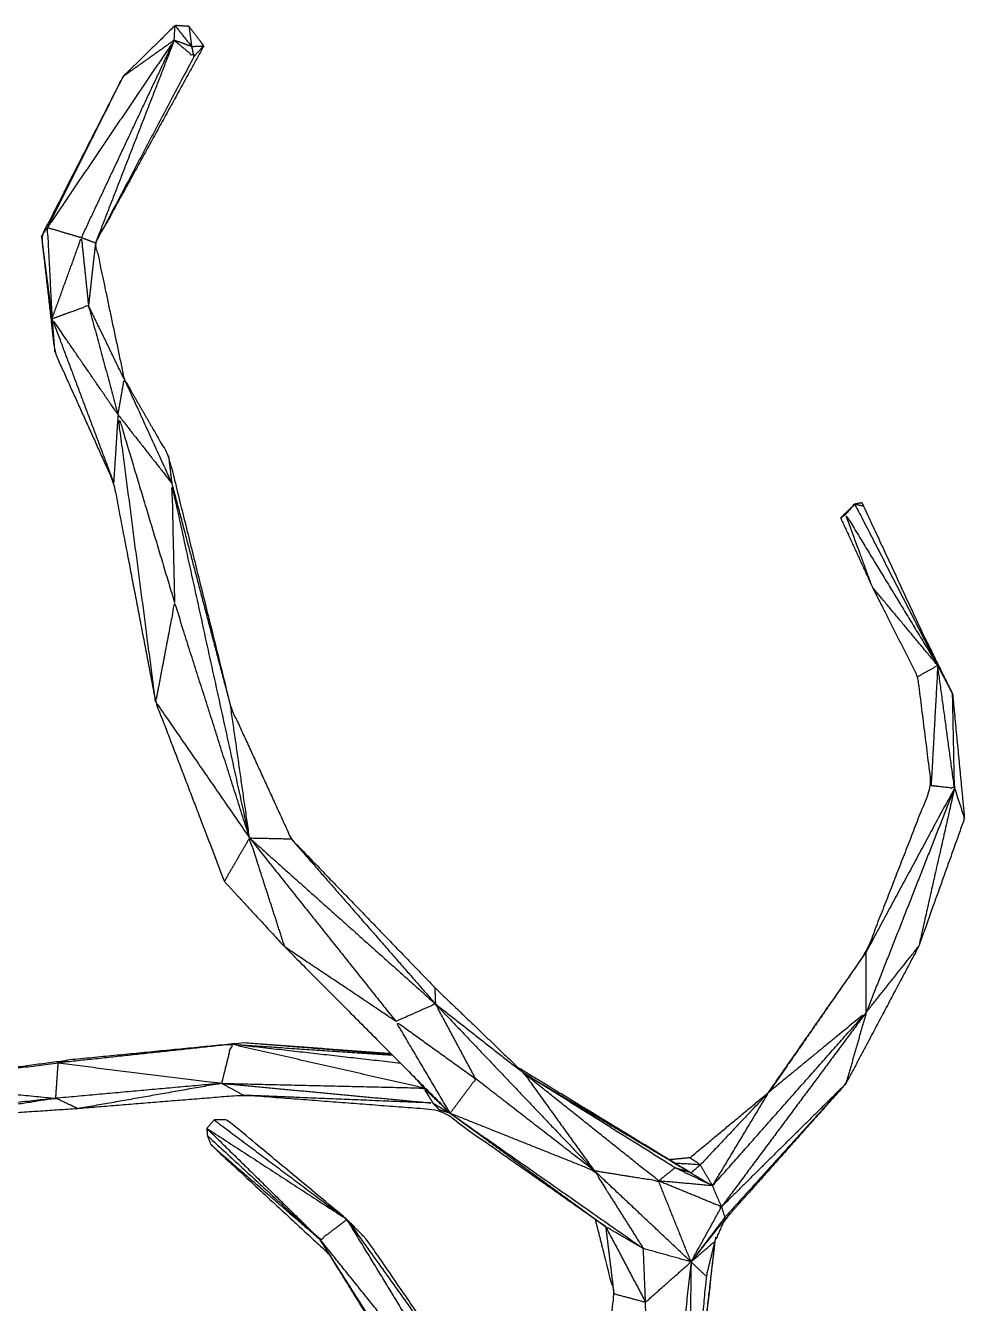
# Model space of a CAD drawing. Header units: centimetres. Extents: x 7653 to 15270, y 5751 to 14937.
# Drawn here: x 8052.9 to 8328.5, y 7188.2 to 7563.2 of the extents above; entities that cross this region are included whole.
import ezdxf

# ---------------------------------------------------------------- set-up
doc = ezdxf.new("R2010")
doc.units = ezdxf.units.CM
doc.layers.add('Make2D$Visible$Curves$Layer0', color=7, linetype='Continuous', true_color=0x000000)

msp = doc.modelspace()

# ---------------------------------------------------------------- linework, layer by layer
at = {"layer": 'Make2D$Visible$Curves$Layer0'}
for points, knots in [([(8100.91, 7562.95), (8098.86, 7563.07), (8096.82, 7563.19), (8089.16, 7555.68), (8081.5, 7548.18), (8069.55, 7524.76), (8057.6, 7501.35), (8059.54, 7484.34), (8061.49, 7467.32), (8070.13, 7448.19), (8078.78, 7429.05), (8084.95, 7396.87), (8091.12, 7364.7), (8101.2, 7338.35), (8111.27, 7312.01), (8120.15, 7302.4), (8129.02, 7292.8), (8153.29, 7268.4), (8177.56, 7244.01)], [0, 0, 0, 1, 1, 2, 2, 3, 3, 4, 4, 5, 5, 6, 6, 7, 7, 8, 8, 9, 9, 9]), ([(8096.82, 7563.19), (8099.24, 7560.12), (8101.67, 7557.04), (8099.12, 7557.96), (8096.57, 7558.88)], [0, 0, 0, 1, 1, 2, 2, 2]), ([(8105.25, 7557.21), (8104.71, 7557.96), (8104.16, 7558.71), (8102.54, 7560.83), (8100.91, 7562.95)], [0, 0, 0, 1, 1, 2, 2, 2]), ([(8069.32, 7500.9), (8082.95, 7529.89), (8096.57, 7558.88), (8077.94, 7531.37), (8059.31, 7503.86)], [0, 0, 0, 1, 1, 2, 2, 2]), ([(8105.25, 7557.21), (8089.35, 7528.28), (8073.45, 7499.36), (8077.67, 7479.38), (8081.9, 7459.4), (8088.39, 7448.16), (8094.89, 7436.91), (8104.03, 7400.06), (8113.17, 7363.21), (8122.04, 7343.85), (8130.91, 7324.5), (8151.98, 7302.7), (8173.05, 7280.89), (8186.14, 7268.3), (8199.23, 7255.71)], [0, 0, 0, 1, 1, 2, 2, 3, 3, 4, 4, 5, 5, 6, 6, 7, 7, 7]), ([(8096.57, 7558.88), (8099.45, 7556.46), (8102.32, 7554.05), (8087.89, 7526.7), (8073.45, 7499.36)], [0, 0, 0, 1, 1, 2, 2, 2]), ([(8069.32, 7500.9), (8064.31, 7502.38), (8059.31, 7503.86), (8060, 7490.51), (8060.7, 7477.16)], [0, 0, 0, 1, 1, 2, 2, 2]), ([(8060.7, 7477.16), (8065.01, 7489.03), (8069.32, 7500.9), (8070.36, 7490.97), (8071.4, 7481.05)], [0, 0, 0, 1, 1, 2, 2, 2]), ([(8060.7, 7477.16), (8066.05, 7479.1), (8071.4, 7481.05), (8075.74, 7465.02), (8080.07, 7449)], [0, 0, 0, 1, 1, 2, 2, 2]), ([(8080.07, 7449), (8070.38, 7463.08), (8060.7, 7477.16), (8069.74, 7453.1), (8078.78, 7429.05)], [0, 0, 0, 1, 1, 2, 2, 2]), ([(8080.07, 7449), (8080.98, 7454.2), (8081.9, 7459.4), (8088.88, 7444.13), (8095.86, 7428.85)], [0, 0, 0, 1, 1, 2, 2, 2]), ([(8091.12, 7364.7), (8085.59, 7406.85), (8080.07, 7449), (8088.37, 7421.41), (8096.67, 7393.83)], [0, 0, 0, 1, 1, 2, 2, 2]), ([(8118.68, 7324.78), (8107.27, 7376.81), (8095.86, 7428.85), (8096.26, 7411.34), (8096.67, 7393.83)], [0, 0, 0, 1, 1, 2, 2, 2]), ([(8320.71, 7375.36), (8309.83, 7398.78), (8298.95, 7422.21), (8298.72, 7422.67), (8298.49, 7423.14), (8297.43, 7422.94), (8296.37, 7422.75), (8294.28, 7420.73), (8292.2, 7418.71), (8296.86, 7408.56), (8301.51, 7398.4), (8308.15, 7385.23), (8314.79, 7372.06), (8316.78, 7356.12), (8318.76, 7340.18), (8309.25, 7315.77), (8299.73, 7291.36), (8285.24, 7270.61), (8270.76, 7249.86)], [-4, -4, -4, -3, -3, -2, -2, -1, -1, 0, 0, 1, 1, 2, 2, 3, 3, 4, 4, 4.99663, 4.99663, 4.99663]), ([(8293.68, 7419.73), (8295.02, 7421.24), (8296.37, 7422.75), (8308.54, 7399.06), (8320.71, 7375.36)], [0, 0, 0, 1, 1, 2, 2, 2]), ([(8320.71, 7375.36), (8307.19, 7397.55), (8293.68, 7419.73), (8297.59, 7409.07), (8301.51, 7398.4), (8311.11, 7386.88), (8320.71, 7375.36)], [0, 0, 0, 1, 1, 2, 2, 3, 3, 3]), ([(8118.68, 7324.78), (8104.9, 7344.74), (8091.12, 7364.7), (8093.89, 7379.26), (8096.67, 7393.83), (8107.67, 7359.3), (8118.68, 7324.78)], [0, 0, 0, 1, 1, 2, 2, 3, 3, 3]), ([(8317.17, 7383), (8321.12, 7374.98), (8325.07, 7366.97), (8326.81, 7348.73), (8328.55, 7330.5), (8321.85, 7311.76), (8315.15, 7293.02), (8304.46, 7272.86), (8293.77, 7252.7), (8275.92, 7232.65), (8258.08, 7212.6), (8256.67, 7209.49), (8255.27, 7206.37), (8250.44, 7163.42), (8245.6, 7120.46)], [0.699194, 0.699194, 0.699194, 1, 1, 2, 2, 3, 3, 4, 4, 5, 5, 6, 6, 6.799018, 6.799018, 6.799018]), ([(8325.63, 7339.42), (8323.17, 7357.39), (8320.71, 7375.36), (8319.74, 7357.77), (8318.76, 7340.18)], [0, 0, 0, 1, 1, 2, 2, 2]), ([(8318.76, 7340.18), (8322.2, 7339.8), (8325.63, 7339.42), (8312.68, 7315.39), (8299.73, 7291.36)], [0, 0, 0, 1, 1, 2, 2, 2]), ([(8129.02, 7292.8), (8123.85, 7308.79), (8118.68, 7324.78), (8140.16, 7297.85), (8161.64, 7270.92)], [0, 0, 0, 1, 1, 2, 2, 2]), ([(8130.91, 7324.5), (8130.91, 7324.5), (8130.91, 7324.5), (8152.09, 7300.28), (8173.26, 7276.06)], [2.999777, 2.999777, 2.999777, 3, 3, 4, 4, 4]), ([(8185.1, 7254.06), (8179.18, 7265.06), (8173.26, 7276.06), (8167.45, 7273.49), (8161.64, 7270.92)], [0, 0, 0, 1, 1, 2, 2, 2]), ([(8173.26, 7276.06), (8186.24, 7265.88), (8199.23, 7255.71), (8209.54, 7241.42), (8219.84, 7227.14)], [0, 0, 0, 1, 1, 2, 2, 2]), ([(8254.6, 7222.68), (8277.17, 7248.16), (8299.74, 7273.64), (8285.45, 7261.92), (8271.17, 7250.2)], [0, 0, 0, 1, 1, 2, 2, 2]), ([(8177.56, 7244.01), (8181.33, 7249.03), (8185.1, 7254.06), (8173.37, 7262.49), (8161.64, 7270.92), (8169.6, 7257.47), (8177.56, 7244.01)], [0, 0, 0, 1, 1, 2, 2, 3, 3, 3]), ([(8110.54, 7252.75), (8111.97, 7258.48), (8113.39, 7264.21), (8087.96, 7261.48), (8062.52, 7258.74)], [0, 0, 0, 1, 1, 2, 2, 2]), ([(8223.23, 7210.67), (8198.85, 7227.78), (8174.46, 7244.89), (8145.71, 7247.08), (8116.96, 7249.26), (8092.62, 7247.29), (8068.28, 7245.32), (8045.65, 7243.79), (8023.03, 7242.26), (8003.94, 7234.77), (7984.86, 7227.28), (7974.9, 7222.88), (7964.94, 7218.48), (7963.48, 7218.74), (7962.02, 7219.01), (7961.2, 7220.17), (7960.37, 7221.34), (7960.35, 7222.99), (7960.32, 7224.64), (7961.18, 7225.66), (7962.04, 7226.68), (7969.82, 7232.33), (7977.59, 7237.98), (7996.36, 7245.44), (8015.13, 7252.9), (8040.12, 7256.22), (8065.11, 7259.55)], [-1, -1, -1, 0, 0, 1, 1, 2, 2, 3, 3, 4, 4, 5, 5, 6, 6, 7, 7, 8, 8, 9, 9, 10, 10, 11, 11, 12, 12, 12]), ([(8061.8, 7248.36), (8062.16, 7253.55), (8062.52, 7258.74), (8063.81, 7259.15), (8065.11, 7259.55)], [0, 0, 0, 1, 1, 2, 2, 2]), ([(8062.52, 7258.74), (8086.53, 7255.75), (8110.54, 7252.75), (8089.41, 7249.04), (8068.28, 7245.32)], [0, 0, 0, 1, 1, 2, 2, 2]), ([(8219.84, 7227.14), (8229.29, 7225.63), (8238.74, 7224.12), (8218.99, 7239.91), (8199.23, 7255.71)], [0, 0, 0, 1, 1, 2, 2, 2]), ([(8199.23, 7255.71), (8221.41, 7241.84), (8243.58, 7227.98), (8245.91, 7227.22), (8248.25, 7226.46), (8223.74, 7241.08), (8199.23, 7255.71)], [0, 0, 0, 1, 1, 2, 2, 3, 3, 3]), ([(8110.54, 7252.75), (8140.17, 7252.07), (8169.79, 7251.38), (8171.14, 7249.17), (8172.48, 7246.96)], [0, 0, 0, 1, 1, 2, 2, 2]), ([(8110.54, 7252.75), (8141.51, 7249.86), (8172.48, 7246.96), (8144.72, 7248.11), (8116.96, 7249.26)], [0, 0, 0, 1, 1, 2, 2, 2]), ([(8254.6, 7222.68), (8262.88, 7236.44), (8271.17, 7250.2), (8261.09, 7239.51), (8251, 7228.83)], [0, 0, 0, 1, 1, 2, 2, 2]), ([(8068.28, 7245.32), (8065.04, 7246.84), (8061.8, 7248.36), (8042.41, 7245.31), (8023.03, 7242.26)], [0, 0, 0, 1, 1, 2, 2, 2]), ([(8172.48, 7246.96), (8175.02, 7245.48), (8177.56, 7244.01), (8205.93, 7224.13), (8234.3, 7204.25)], [0, 0, 0, 1, 1, 2, 2, 2]), ([(8215.8, 7111.8), (8215.43, 7112.37), (8215.06, 7112.94), (8204.57, 7130.15), (8194.08, 7147.37), (8173.58, 7177.14), (8153.08, 7206.92), (8150.19, 7209.87), (8147.29, 7212.82), (8129.69, 7227.43), (8112.08, 7242.04), (8110.18, 7242.03), (8108.28, 7242.03), (8107.22, 7240.78), (8106.15, 7239.54), (8106.22, 7238.46), (8106.3, 7237.39), (8106.84, 7236.05), (8107.37, 7234.71), (8124.74, 7218.64), (8142.11, 7202.57)], [3.948775, 3.948775, 3.948775, 4, 4, 5, 5, 6, 6, 7, 7, 8, 8, 9, 9, 10, 10, 11, 11, 12, 12, 12.996767, 12.996767, 12.996767]), ([(8108.28, 7242.03), (8127.79, 7227.42), (8147.29, 7212.82), (8170.69, 7180.09), (8194.08, 7147.37), (8202.54, 7131.94), (8210.99, 7116.5)], [2, 2, 2, 3, 3, 4, 4, 5, 5, 5]), ([(8177.56, 7244.01), (8198.7, 7235.58), (8219.84, 7227.14), (8227.07, 7215.7), (8234.3, 7204.25)], [0, 0, 0, 1, 1, 2, 2, 2]), ([(8106.15, 7239.54), (8122.8, 7223.2), (8139.45, 7206.87), (8143.37, 7209.85), (8147.29, 7212.82)], [0, 0, 0, 1, 1, 2, 2, 2]), ([(8248.25, 7226.46), (8251.42, 7224.57), (8254.6, 7222.68), (8249.09, 7225.33), (8243.58, 7227.98)], [0, 0, 0, 1, 1, 2, 2, 2]), ([(8248.25, 7226.46), (8249.63, 7227.65), (8251, 7228.83), (8247.31, 7229.06), (8243.61, 7229.29)], [0, 0, 0, 1, 1, 1.492427, 1.492427, 1.492427]), ([(8248.29, 7200.36), (8252.76, 7208.44), (8257.23, 7216.51), (8247.99, 7220.32), (8238.74, 7224.12)], [0, 0, 0, 1, 1, 2, 2, 2]), ([(8257.23, 7216.51), (8257.72, 7214.97), (8258.21, 7213.43), (8253.25, 7206.9), (8248.29, 7200.36)], [0, 0, 0, 1, 1, 2, 2, 2]), ([(8220.14, 7212.84), (8222.89, 7201.92), (8225.64, 7191.01), (8219.39, 7140.68), (8213.14, 7090.35), (8224, 7054.43), (8234.86, 7018.51), (8243.58, 6981.55), (8252.29, 6944.59)], [0.352083, 0.352083, 0.352083, 1, 1, 2, 2, 3, 3, 4, 4, 4]), ([(8234.93, 7188.54), (8229.08, 7199.6), (8223.23, 7210.67), (8228.76, 7207.46), (8234.3, 7204.25), (8234.61, 7196.4), (8234.93, 7188.54)], [0, 0, 0, 1, 1, 2, 2, 3, 3, 3]), ([(8186.77, 7148.05), (8184.02, 7144.48), (8181.27, 7140.92), (8160.36, 7173.9), (8139.45, 7206.87)], [0, 0, 0, 1, 1, 2, 2, 2]), ([(8255.27, 7206.37), (8251.39, 7172.65), (8247.51, 7138.92), (8242.03, 7116.77), (8236.56, 7094.61)], [1, 1, 1, 2, 2, 3, 3, 3]), ([(8255.27, 7206.37), (8254, 7201.27), (8252.74, 7196.17), (8250.12, 7167.55), (8247.51, 7138.92)], [0, 0, 0, 1, 1, 2, 2, 2]), ([(8234.93, 7188.54), (8241.61, 7194.45), (8248.29, 7200.36), (8241.29, 7202.3), (8234.3, 7204.25)], [0, 0, 0, 1, 1, 2, 2, 2])]:
    msp.add_open_spline(points, degree=2, knots=knots, dxfattribs=at)
for points in [[(8096.57, 7558.88), (8096.69, 7561.03), (8096.82, 7563.19)], [(8100.91, 7562.95), (8101.29, 7559.99), (8101.67, 7557.04)], [(8096.57, 7558.88), (8085.01, 7529.12), (8073.45, 7499.36)], [(8096.57, 7558.88), (8089.04, 7553.53), (8081.5, 7548.18)], [(8101.67, 7557.04), (8103.46, 7557.13), (8105.25, 7557.21)], [(8101.67, 7557.04), (8101.99, 7555.55), (8102.32, 7554.05)], [(8102.32, 7554.05), (8103.79, 7555.63), (8105.25, 7557.21)], [(8104.14, 7558.68), (8104.15, 7558.7), (8104.16, 7558.71)], [(8081.5, 7548.18), (8070.4, 7526.02), (8059.31, 7503.86)], [(8057.6, 7501.35), (8058.45, 7502.6), (8059.31, 7503.86)], [(8057.6, 7501.35), (8059.15, 7489.25), (8060.7, 7477.16)], [(8073.45, 7499.36), (8071.39, 7500.13), (8069.32, 7500.9)], [(8073.45, 7499.36), (8072.43, 7490.2), (8071.4, 7481.05)], [(8081.9, 7459.4), (8076.65, 7470.23), (8071.4, 7481.05)], [(8060.7, 7477.16), (8061.09, 7472.24), (8061.49, 7467.32)], [(8080.07, 7449), (8079.43, 7439.02), (8078.78, 7429.05)], [(8080.07, 7449), (8087.97, 7438.92), (8095.86, 7428.85)], [(8094.89, 7436.91), (8095.37, 7432.88), (8095.86, 7428.85)], [(8095.86, 7428.85), (8104.51, 7396.03), (8113.17, 7363.21)], [(8296.37, 7422.75), (8297.66, 7422.48), (8298.95, 7422.21)], [(8292.2, 7418.71), (8292.94, 7419.22), (8293.68, 7419.73)], [(8320.71, 7375.36), (8317.75, 7373.71), (8314.79, 7372.06)], [(8320.71, 7375.36), (8322.89, 7371.17), (8325.07, 7366.97)], [(8325.63, 7339.42), (8325.35, 7353.2), (8325.07, 7366.97)], [(8118.68, 7324.78), (8115.92, 7343.99), (8113.17, 7363.21)], [(8325.63, 7339.42), (8312.69, 7306.53), (8299.74, 7273.64)], [(8325.63, 7339.42), (8320.39, 7316.22), (8315.15, 7293.02)], [(8325.63, 7339.42), (8327.09, 7334.96), (8328.55, 7330.5)], [(8118.68, 7324.78), (8114.97, 7318.39), (8111.27, 7312.01)], [(8118.68, 7324.78), (8124.79, 7324.64), (8130.91, 7324.5)], [(8118.68, 7324.78), (8145.97, 7300.42), (8173.26, 7276.06)], [(8161.64, 7270.92), (8145.33, 7281.86), (8129.02, 7292.8)], [(8299.73, 7291.36), (8285.45, 7270.78), (8271.17, 7250.2)], [(8299.74, 7273.64), (8299.74, 7282.5), (8299.73, 7291.36)], [(8299.74, 7273.64), (8307.45, 7283.33), (8315.15, 7293.02)], [(8173.05, 7280.89), (8173.15, 7278.48), (8173.26, 7276.06)], [(8173.26, 7276.06), (8196.55, 7251.6), (8219.84, 7227.14)], [(8299.74, 7273.64), (8278.49, 7245.08), (8257.23, 7216.51)], [(8299.74, 7273.64), (8296.76, 7263.17), (8293.77, 7252.7)], [(8117.07, 7264.63), (8091.09, 7262.09), (8065.11, 7259.55)], [(8160.24, 7261.43), (8138.65, 7263.03), (8117.07, 7264.63)], [(8160.47, 7261.19), (8138.77, 7262.91), (8117.07, 7264.63)], [(8113.39, 7264.21), (8137, 7262.63), (8160.61, 7261.05)], [(8163.01, 7258.63), (8138.2, 7261.42), (8113.39, 7264.21)], [(8169.79, 7251.38), (8141.59, 7257.8), (8113.39, 7264.21)], [(8015.13, 7252.9), (8038.83, 7255.82), (8062.52, 7258.74)], [(8248.25, 7226.46), (8222.89, 7241.9), (8197.53, 7257.35)], [(8167.63, 7253.99), (8168.66, 7252.74), (8169.69, 7251.5)], [(8219.84, 7227.14), (8202.47, 7240.6), (8185.1, 7254.06)], [(8015.13, 7252.9), (8038.46, 7250.63), (8061.8, 7248.36)], [(8110.54, 7252.75), (8086.17, 7250.56), (8061.8, 7248.36)], [(8110.54, 7252.75), (8113.75, 7251.01), (8116.96, 7249.26)], [(8177.56, 7244.01), (8173.68, 7247.69), (8169.79, 7251.38)], [(8247.94, 7230.9), (8259.55, 7240.55), (8271.17, 7250.2)], [(8293.77, 7252.7), (8275.5, 7234.61), (8257.23, 7216.51)], [(8293.77, 7252.7), (8275.99, 7233.07), (8258.21, 7213.43)], [(8270.76, 7249.86), (8270.76, 7249.86), (8270.76, 7249.85)], [(8061.8, 7248.36), (8037.81, 7245.75), (8013.82, 7243.13)], [(8174.46, 7244.89), (8173.47, 7245.93), (8172.48, 7246.96)], [(8177.56, 7244.01), (8176.01, 7244.45), (8174.46, 7244.89)], [(8177.56, 7244.01), (8200.39, 7227.34), (8223.23, 7210.67)], [(8106.15, 7239.54), (8126.72, 7226.18), (8147.29, 7212.82)], [(8106.3, 7237.39), (8122.87, 7222.13), (8139.45, 7206.87)], [(8107.37, 7234.71), (8123.41, 7220.79), (8139.45, 7206.87)], [(8247.94, 7230.9), (8244.92, 7230.61), (8241.91, 7230.32)], [(8251, 7228.83), (8249.47, 7229.87), (8247.94, 7230.9)], [(8248.29, 7200.36), (8234.07, 7213.75), (8219.84, 7227.14)], [(8238.74, 7224.12), (8241.16, 7226.05), (8243.58, 7227.98)], [(8254.6, 7222.68), (8252.8, 7225.75), (8251, 7228.83)], [(8254.6, 7222.68), (8246.67, 7223.4), (8238.74, 7224.12)], [(8248.29, 7200.36), (8243.52, 7212.24), (8238.74, 7224.12)], [(8257.23, 7216.51), (8255.92, 7219.59), (8254.6, 7222.68)], [(8186.77, 7148.05), (8167.03, 7180.43), (8147.29, 7212.82)], [(8258.08, 7212.6), (8253.18, 7206.48), (8248.29, 7200.36)], [(8258.21, 7213.43), (8258.14, 7213.02), (8258.08, 7212.6)], [(8223.23, 7210.67), (8224.43, 7200.84), (8225.64, 7191.01)], [(8184.18, 7134.63), (8161.82, 7170.75), (8139.45, 7206.87)], [(8186.77, 7148.05), (8163.11, 7177.46), (8139.45, 7206.87)], [(8248.29, 7200.36), (8251.78, 7203.37), (8255.27, 7206.37)], [(8248.29, 7200.36), (8242.42, 7147.48), (8236.56, 7094.61)], [(8248.29, 7200.36), (8247.9, 7169.64), (8247.51, 7138.92)], [(8248.29, 7200.36), (8250.51, 7198.26), (8252.74, 7196.17)], [(8225.64, 7191.01), (8230.28, 7189.78), (8234.93, 7188.54)], [(8236.56, 7094.61), (8235.74, 7141.58), (8234.93, 7188.54)]]:
    msp.add_open_spline(points, degree=2, dxfattribs=at)

doc.saveas('drawing.dxf')
